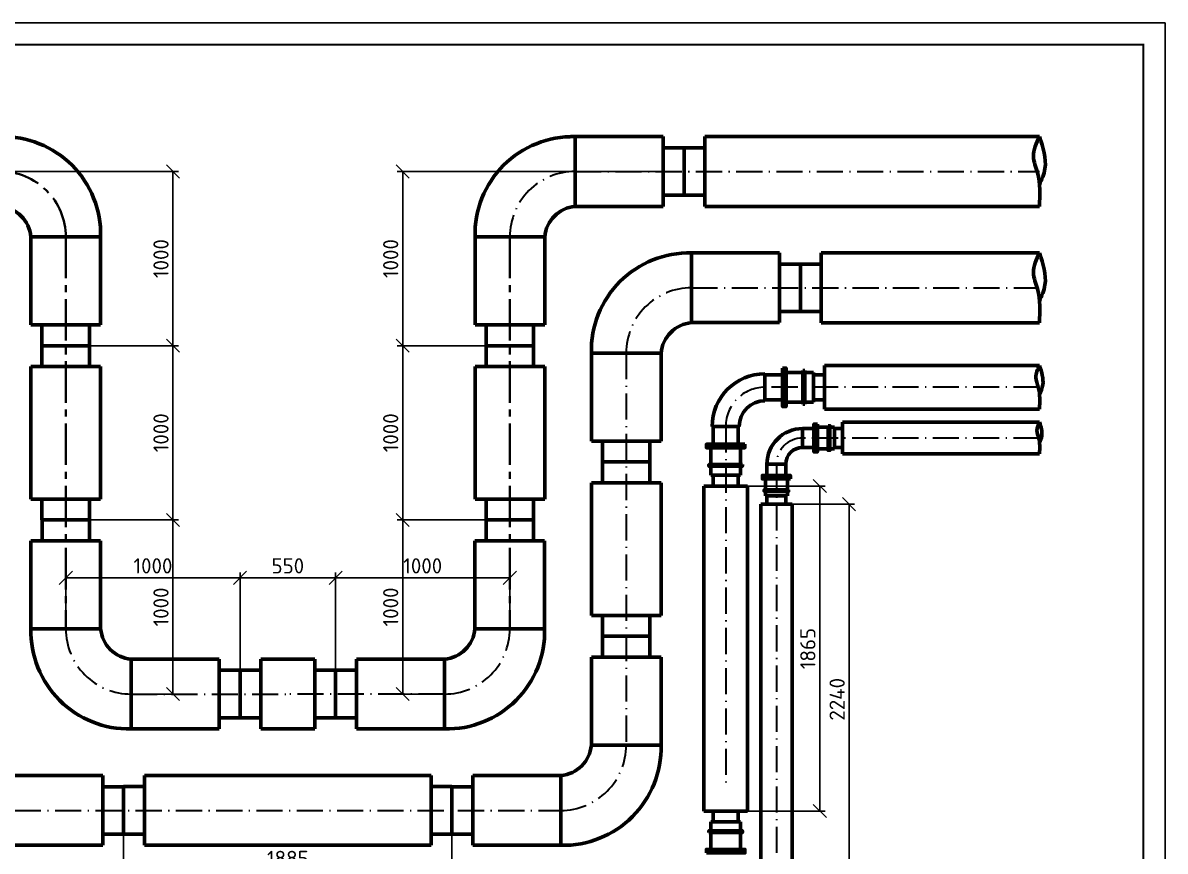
# Model space of a CAD drawing. Header units: millimetres. Extents: x 1990 to 7549, y 397 to 3825.
# Drawn here: x 4929.9 to 5192.2, y 1281.1 to 1471.4 of the extents above; entities that cross this region are included whole.
import ezdxf
from ezdxf.enums import TextEntityAlignment as Align

# ---------------------------------------------------------------- set-up
doc = ezdxf.new("R2010")
doc.units = ezdxf.units.MM
doc.linetypes.add('ACAD_ISO10W100', pattern=[18.5, 12, -3, 0.5, -3])
doc.linetypes.add('осевая2', pattern=[28.575, 19.05, -3.175, 3.175, -3.175])
for name, color, linetype, lineweight in [('2 Рамка обычные', 1, 'Continuous', 60), ('Объекты проект.', 1, 'Continuous', 80), ('Осевая', 2, 'осевая2', 30), ('Размеры на чертеже', 250, 'Continuous', 25)]:
    doc.layers.add(name, color=color, linetype=linetype, lineweight=lineweight)
doc.styles.add('-ISOCPEUR-', font='isocpeur.TTF')
doc.styles.add('GOST', font='gost.shx', dxfattribs={"oblique": 15})
doc.styles.get("Standard").update_dxf_attribs({"font": 'arial.ttf'})
doc.dimstyles.new('Копия М 1 к 25', dxfattribs={"dimtxt": 3.5, "dimasz": 3, "dimexe": 1.25, "dimexo": 0, "dimgap": 1, "dimtad": 1, "dimdec": 0, "dimlfac": 25, "dimzin": 0, "dimdsep": 46, "dimtxsty": 'GOST', "dimblk": 'OBLIQUE', "dimcen": 5, "dimclrd": 256, "dimclre": 256, "dimclrt": 256, "dimazin": 2, "dimtfac": 1, "dimtdec": 0, "dimtmove": 0, "dimatfit": 3, "dimldrblk": 'NONE', "dimfxl": 1.25, "dimtolj": 1, "dimtzin": 0, "dimlwd": -1, "dimlwe": -1, "dimarcsym": 2})

# ---------------------------------------------------------------- blocks, each defined once
blk = doc.blocks.new('*U369')
blk.add_lwpolyline([(0, 0), (420, 0), (420, -297), (0, -297)], close=True)
at = {"const_width": 0.5}
blk.add_lwpolyline([(20, -5), (415, -5), (415, -292), (20, -292)], close=True, dxfattribs=at)
blk.add_attdef('РАЗРАБОТАЛ', text='', height=2.5).set_placement((250.5, -264.22), align=Align.MIDDLE_LEFT)
at = {"flags": 8}
for tag, height, p in [('ДАТА', 2.5, (290.07, -264.4)), ('ЛИСТ', 3, (386.39, -271.92)), ('ЛИСТОВ', 3, (403.89, -271.92))]:
    blk.add_attdef(tag, text='', height=height, dxfattribs=at).set_placement(p, align=Align.MIDDLE_CENTER)
blk.add_attdef('ПРОВЕРИЛ', (250.75, -270.73), '', height=2.5)
for tag, p in [('ТЕПЛОВЫЕ_СЕТИ_001', (315.41, -270.98)), ('ИМЯ_ЧЕРТЕЖА_001', (317.51, -285.58))]:
    blk.add_attdef(tag, p, '', height=3, dxfattribs=at)
at = {"style": '-ISOCPEUR-', "flags": 8}
blk.add_attdef('ФОРМАТ', text='', height=3, dxfattribs=at).set_placement((380.97, -294.75), align=Align.MIDDLE_CENTER)
blk = doc.blocks.new('_Oblique')
at = {"color": 0, "linetype": 'ByBlock', "lineweight": -2}
blk.add_line((-0.5, -0.5), (0.5, 0.5), dxfattribs=at)
blk = doc.blocks.new('*D236')
at = {"transparency": 16777216}
for p, q in [((4904.55, 1437.22), (4965.61, 1437.22)), ((4964.36, 1437.22), (4964.36, 1397.22)), ((4939.75, 1397.22), (4965.61, 1397.22))]:
    blk.add_line(p, q, dxfattribs=at)
at = {"layer": 'Defpoints', "color": 0, "lineweight": 35, "transparency": 16777216}
for p in [(4904.55, 1437.22), (4939.75, 1397.22), (4964.36, 1397.22)]:
    blk.add_point(p, dxfattribs=at)
at = {"transparency": 16777216, "xscale": 3, "yscale": 3, "zscale": 3}
for p, rotation in [((4964.36, 1437.22), 90), ((4964.36, 1397.22), 270)]:
    blk.add_blockref('_Oblique', p, dxfattribs=dict(at, rotation=rotation))
at = {"lineweight": 35, "transparency": 16777216, "insert": (4961.61, 1417.22), "char_height": 3.5, "attachment_point": 5, "rotation": 90, "style": '-ISOCPEUR-'}
blk.add_mtext('\\A1;1000', dxfattribs=at)
blk = doc.blocks.new('_None')
blk = doc.blocks.new('*D237')
at = {"transparency": 16777216}
for p, q in [((4945.21, 1397.22), (4965.61, 1397.22)), ((4964.36, 1397.22), (4964.36, 1357.22)), ((4945.22, 1357.22), (4965.61, 1357.22))]:
    blk.add_line(p, q, dxfattribs=at)
at = {"layer": 'Defpoints', "color": 0, "lineweight": 35, "transparency": 16777216}
for p in [(4945.21, 1397.22), (4945.22, 1357.22), (4964.36, 1357.22)]:
    blk.add_point(p, dxfattribs=at)
at = {"transparency": 16777216, "xscale": 3, "yscale": 3, "zscale": 3}
for p, rotation in [((4964.36, 1397.22), 90), ((4964.36, 1357.22), 270)]:
    blk.add_blockref('_Oblique', p, dxfattribs=dict(at, rotation=rotation))
at = {"lineweight": 35, "transparency": 16777216, "insert": (4961.61, 1377.22), "char_height": 3.5, "attachment_point": 5, "rotation": 90, "style": '-ISOCPEUR-'}
blk.add_mtext('\\A1;1000', dxfattribs=at)
blk = doc.blocks.new('*D238')
at = {"transparency": 16777216}
for p, q in [((4945.93, 1357.22), (4965.61, 1357.22)), ((4964.36, 1357.22), (4964.36, 1317.22)), ((4954.76, 1317.22), (4965.61, 1317.22))]:
    blk.add_line(p, q, dxfattribs=at)
at = {"layer": 'Defpoints', "color": 0, "lineweight": 35, "transparency": 16777216}
for p in [(4945.93, 1357.22), (4954.76, 1317.22), (4964.36, 1317.22)]:
    blk.add_point(p, dxfattribs=at)
at = {"transparency": 16777216, "xscale": 3, "yscale": 3, "zscale": 3}
for p, rotation in [((4964.36, 1357.22), 90), ((4964.36, 1317.22), 270)]:
    blk.add_blockref('_Oblique', p, dxfattribs=dict(at, rotation=rotation))
at = {"lineweight": 35, "transparency": 16777216, "insert": (4961.61, 1337.22), "char_height": 3.5, "attachment_point": 5, "rotation": 90, "style": '-ISOCPEUR-'}
blk.add_mtext('\\A1;1000', dxfattribs=at)
blk = doc.blocks.new('*D239')
at = {"transparency": 16777216}
for p, q in [((4939.76, 1332.21), (4939.76, 1345.16)), ((4939.76, 1343.91), (4979.76, 1343.91)), ((4979.76, 1322.68), (4979.76, 1345.16))]:
    blk.add_line(p, q, dxfattribs=at)
at = {"layer": 'Defpoints', "color": 0, "lineweight": 35, "transparency": 16777216}
for p in [(4979.76, 1343.91), (4939.76, 1332.21), (4979.76, 1322.68)]:
    blk.add_point(p, dxfattribs=at)
at = {"transparency": 16777216, "xscale": 3, "yscale": 3, "zscale": 3, "rotation": 180}
blk.add_blockref('_Oblique', (4939.76, 1343.91), dxfattribs=at)
at = {"transparency": 16777216, "xscale": 3, "yscale": 3, "zscale": 3}
blk.add_blockref('_Oblique', (4979.76, 1343.91), dxfattribs=at)
at = {"lineweight": 35, "transparency": 16777216, "insert": (4959.76, 1346.66), "char_height": 3.5, "attachment_point": 5, "style": '-ISOCPEUR-'}
blk.add_mtext('\\A1;1000', dxfattribs=at)
blk = doc.blocks.new('*D240')
at = {"transparency": 16777216}
for p, q in [((4979.76, 1322.68), (4979.76, 1345.16)), ((4979.76, 1343.91), (5001.7, 1343.91)), ((5001.7, 1322.68), (5001.7, 1345.16))]:
    blk.add_line(p, q, dxfattribs=at)
at = {"layer": 'Defpoints', "color": 0, "lineweight": 35, "transparency": 16777216}
for p in [(5001.7, 1343.91), (4979.76, 1322.68), (5001.7, 1322.68)]:
    blk.add_point(p, dxfattribs=at)
at = {"transparency": 16777216, "xscale": 3, "yscale": 3, "zscale": 3, "rotation": 180}
blk.add_blockref('_Oblique', (4979.76, 1343.91), dxfattribs=at)
at = {"transparency": 16777216, "xscale": 3, "yscale": 3, "zscale": 3}
blk.add_blockref('_Oblique', (5001.7, 1343.91), dxfattribs=at)
at = {"lineweight": 35, "transparency": 16777216, "insert": (4990.73, 1346.66), "char_height": 3.5, "attachment_point": 5, "style": '-ISOCPEUR-'}
blk.add_mtext('\\A1;550', dxfattribs=at)
blk = doc.blocks.new('*D241')
at = {"transparency": 16777216}
for p, q in [((5001.7, 1322.68), (5001.7, 1345.16)), ((5041.7, 1343.91), (5001.7, 1343.91)), ((5041.7, 1332.21), (5041.7, 1345.16))]:
    blk.add_line(p, q, dxfattribs=at)
at = {"layer": 'Defpoints', "color": 0, "lineweight": 35, "transparency": 16777216}
for p in [(5001.7, 1343.91), (5041.7, 1332.21), (5001.7, 1322.68)]:
    blk.add_point(p, dxfattribs=at)
at = {"transparency": 16777216, "xscale": 3, "yscale": 3, "zscale": 3, "rotation": 180}
blk.add_blockref('_Oblique', (5001.7, 1343.91), dxfattribs=at)
at = {"transparency": 16777216, "xscale": 3, "yscale": 3, "zscale": 3}
blk.add_blockref('_Oblique', (5041.7, 1343.91), dxfattribs=at)
at = {"lineweight": 35, "transparency": 16777216, "insert": (5021.7, 1346.66), "char_height": 3.5, "attachment_point": 5, "style": '-ISOCPEUR-'}
blk.add_mtext('\\A1;1000', dxfattribs=at)
blk = doc.blocks.new('*D242')
at = {"transparency": 16777216}
for p, q in [((5076.9, 1437.22), (5015.85, 1437.22)), ((5017.1, 1437.22), (5017.1, 1397.22)), ((5041.7, 1397.22), (5015.85, 1397.22))]:
    blk.add_line(p, q, dxfattribs=at)
at = {"layer": 'Defpoints', "color": 0, "lineweight": 35, "transparency": 16777216}
for p in [(5076.9, 1437.22), (5017.1, 1397.22), (5041.7, 1397.22)]:
    blk.add_point(p, dxfattribs=at)
at = {"transparency": 16777216, "xscale": 3, "yscale": 3, "zscale": 3}
for p, rotation in [((5017.1, 1437.22), 90), ((5017.1, 1397.22), 270)]:
    blk.add_blockref('_Oblique', p, dxfattribs=dict(at, rotation=rotation))
at = {"lineweight": 35, "transparency": 16777216, "insert": (5014.35, 1417.22), "char_height": 3.5, "attachment_point": 5, "rotation": 90, "style": '-ISOCPEUR-'}
blk.add_mtext('\\A1;1000', dxfattribs=at)
blk = doc.blocks.new('*D243')
at = {"transparency": 16777216}
for p, q in [((5036.24, 1397.22), (5015.85, 1397.22)), ((5017.1, 1397.22), (5017.1, 1357.22)), ((5036.24, 1357.22), (5015.85, 1357.22))]:
    blk.add_line(p, q, dxfattribs=at)
at = {"layer": 'Defpoints', "color": 0, "lineweight": 35, "transparency": 16777216}
for p in [(5036.24, 1397.22), (5017.1, 1357.22), (5036.24, 1357.22)]:
    blk.add_point(p, dxfattribs=at)
at = {"transparency": 16777216, "xscale": 3, "yscale": 3, "zscale": 3}
for p, rotation in [((5017.1, 1397.22), 90), ((5017.1, 1357.22), 270)]:
    blk.add_blockref('_Oblique', p, dxfattribs=dict(at, rotation=rotation))
at = {"lineweight": 35, "transparency": 16777216, "insert": (5014.35, 1377.22), "char_height": 3.5, "attachment_point": 5, "rotation": 90, "style": '-ISOCPEUR-'}
blk.add_mtext('\\A1;1000', dxfattribs=at)
blk = doc.blocks.new('*D244')
at = {"transparency": 16777216}
for p, q in [((5035.53, 1357.22), (5015.85, 1357.22)), ((5017.1, 1357.22), (5017.1, 1317.22)), ((5026.7, 1317.22), (5015.85, 1317.22))]:
    blk.add_line(p, q, dxfattribs=at)
at = {"layer": 'Defpoints', "color": 0, "lineweight": 35, "transparency": 16777216}
for p in [(5035.53, 1357.22), (5017.1, 1317.22), (5026.7, 1317.22)]:
    blk.add_point(p, dxfattribs=at)
at = {"transparency": 16777216, "xscale": 3, "yscale": 3, "zscale": 3}
for p, rotation in [((5017.1, 1357.22), 90), ((5017.1, 1317.22), 270)]:
    blk.add_blockref('_Oblique', p, dxfattribs=dict(at, rotation=rotation))
at = {"lineweight": 35, "transparency": 16777216, "insert": (5014.35, 1337.22), "char_height": 3.5, "attachment_point": 5, "rotation": 90, "style": '-ISOCPEUR-'}
blk.add_mtext('\\A1;1000', dxfattribs=at)
blk = doc.blocks.new('*D245')
at = {"transparency": 16777216}
for p, q in [((4953.04, 1285.04), (4953.04, 1275.48)), ((5028.42, 1285.04), (5028.42, 1275.48)), ((4953.04, 1276.73), (5028.42, 1276.73))]:
    blk.add_line(p, q, dxfattribs=at)
at = {"layer": 'Defpoints', "color": 0, "lineweight": 35, "transparency": 16777216}
for p in [(4953.04, 1285.04), (5028.42, 1285.04), (5028.42, 1276.73)]:
    blk.add_point(p, dxfattribs=at)
at = {"transparency": 16777216, "xscale": 3, "yscale": 3, "zscale": 3, "rotation": 180}
blk.add_blockref('_Oblique', (4953.04, 1276.73), dxfattribs=at)
at = {"transparency": 16777216, "xscale": 3, "yscale": 3, "zscale": 3}
blk.add_blockref('_Oblique', (5028.42, 1276.73), dxfattribs=at)
at = {"lineweight": 35, "transparency": 16777216, "insert": (4990.73, 1279.48), "char_height": 3.5, "attachment_point": 5, "style": '-ISOCPEUR-'}
blk.add_mtext('\\A1;1885', dxfattribs=at)
blk = doc.blocks.new('*D250')
at = {"transparency": 16777216}
for p, q in [((5096.25, 1364.99), (5114.12, 1364.99)), ((5112.87, 1364.99), (5112.87, 1290.35)), ((5096.25, 1290.35), (5114.12, 1290.35))]:
    blk.add_line(p, q, dxfattribs=at)
at = {"layer": 'Defpoints', "color": 0, "lineweight": 35, "transparency": 16777216}
for p in [(5096.25, 1364.99), (5096.25, 1290.35), (5112.87, 1290.35)]:
    blk.add_point(p, dxfattribs=at)
at = {"transparency": 16777216, "xscale": 3, "yscale": 3, "zscale": 3}
for p, rotation in [((5112.87, 1364.99), 90), ((5112.87, 1290.35), 270)]:
    blk.add_blockref('_Oblique', p, dxfattribs=dict(at, rotation=rotation))
at = {"lineweight": 35, "transparency": 16777216, "insert": (5110.12, 1327.67), "char_height": 3.5, "attachment_point": 5, "rotation": 90, "style": '-ISOCPEUR-'}
blk.add_mtext('\\A1;1865', dxfattribs=at)
blk = doc.blocks.new('*D251')
at = {"transparency": 16777216}
for p, q in [((5106.5, 1360.82), (5120.85, 1360.82)), ((5119.6, 1360.82), (5119.6, 1271.22)), ((5106.5, 1271.22), (5120.85, 1271.22))]:
    blk.add_line(p, q, dxfattribs=at)
at = {"layer": 'Defpoints', "color": 0, "lineweight": 35, "transparency": 16777216}
for p in [(5106.5, 1360.82), (5106.5, 1271.22), (5119.6, 1271.22)]:
    blk.add_point(p, dxfattribs=at)
at = {"transparency": 16777216, "xscale": 3, "yscale": 3, "zscale": 3}
for p, rotation in [((5119.6, 1360.82), 90), ((5119.6, 1271.22), 270)]:
    blk.add_blockref('_Oblique', p, dxfattribs=dict(at, rotation=rotation))
at = {"lineweight": 35, "transparency": 16777216, "insert": (5116.85, 1316.02), "char_height": 3.5, "attachment_point": 5, "rotation": 90, "style": '-ISOCPEUR-'}
blk.add_mtext('\\A1;2240', dxfattribs=at)

msp = doc.modelspace()

# ---------------------------------------------------------------- linework, layer by layer
at = {"color": 3, "linetype": 'ACAD_ISO10W100', "lineweight": 35, "ltscale": 0.5}
for p, q in [((5056.681, 1437.211), (5163.302, 1437.211)), ((5083.393, 1410.507), (5162.281, 1410.507)), ((5068.417, 1395.514), (5068.417, 1305.489)), ((5163.302, 1387.668), (5100.254, 1387.668)), ((5091.254, 1378.668), (5091.254, 1296.668)), ((5163.302, 1376.02), (5108.901, 1376.02)), ((5102.901, 1370.02), (5102.901, 1262.02)), ((4954.757, 1317.221), (4990.727, 1317.221)), ((5026.697, 1317.221), (4990.727, 1317.221)), ((4928.037, 1290.501), (5053.442, 1290.496))]:
    msp.add_line(p, q, dxfattribs=at)
at = {"color": 18, "lineweight": 35, "true_color": 0x000000}
for p, q in [((4953.037, 1290.504), (4953.037, 1288.224)), ((4953.037, 1290.5), (4953.037, 1288.22)), ((5028.417, 1290.504), (5028.417, 1288.224)), ((5028.417, 1290.5), (5028.417, 1288.22))]:
    msp.add_line(p, q, dxfattribs=at)
at = {"color": 3, "linetype": 'ACAD_ISO10W100', "lineweight": 35, "ltscale": 0.5}
for centre, radius, start, end in [((5056.693, 1422.224), 14.988, 89.9536, 180.0188), ((5083.405, 1395.519), 14.988, 89.9536, 180.0188), ((5100.254, 1378.668), 9, 90, 180), ((5108.901, 1370.02), 6, 90, 180), ((4954.745, 1332.209), 14.988, 179.9812, 270.0464), ((5026.709, 1332.209), 14.988, 269.9536, 0.0188), ((5053.429, 1305.489), 14.988, 269.9536, 0.0188)]:
    msp.add_arc(centre, radius, start, end, dxfattribs=at)
at = {"layer": '2 Рамка обычные'}
for p, q in [((5076.905, 1445.216), (5055.649, 1445.216)), ((5056.681, 1445.216), (5056.681, 1429.216)), ((5076.905, 1429.216), (5076.905, 1445.216)), ((5086.505, 1429.216), (5086.505, 1445.216)), ((5086.505, 1445.216), (5163.302, 1445.216)), ((5076.905, 1442.676), (5081.705, 1442.676)), ((5086.505, 1442.676), (5081.705, 1442.676)), ((5081.705, 1431.749), (5081.705, 1442.669)), ((5076.905, 1431.756), (5081.705, 1431.756)), ((5086.505, 1431.756), (5081.705, 1431.756)), ((5076.905, 1429.216), (5056.681, 1429.216)), ((5086.505, 1429.216), (5163.302, 1429.216)), ((4931.749, 1422.219), (4947.749, 1422.219)), ((4931.749, 1402.016), (4931.749, 1422.219)), ((4947.749, 1402.016), (4947.749, 1423.293)), ((5033.705, 1402.016), (5033.705, 1423.293)), ((5049.705, 1422.219), (5033.705, 1422.219)), ((5049.705, 1402.016), (5049.705, 1422.219)), ((4947.749, 1402.016), (4931.749, 1402.016)), ((4934.289, 1402.016), (4934.289, 1397.216)), ((4945.209, 1402.016), (4945.209, 1397.216)), ((5033.705, 1402.016), (5049.705, 1402.016)), ((5036.245, 1402.016), (5036.245, 1397.216)), ((5047.165, 1402.016), (5047.165, 1397.216)), ((4934.289, 1397.216), (4945.209, 1397.216)), ((4934.289, 1397.216), (4945.209, 1397.216)), ((4945.209, 1397.216), (4934.289, 1397.216)), ((4945.209, 1397.216), (4934.289, 1397.216)), ((4945.209, 1397.216), (4934.289, 1397.216)), ((4945.209, 1397.216), (4934.289, 1397.216)), ((4934.289, 1397.216), (4945.209, 1397.216)), ((4934.289, 1397.216), (4945.209, 1397.216)), ((4945.209, 1397.216), (4934.289, 1397.216)), ((4945.209, 1397.216), (4934.289, 1397.216)), ((4945.209, 1397.216), (4934.289, 1397.216)), ((4945.209, 1397.216), (4934.289, 1397.216)), ((4934.289, 1397.216), (4945.209, 1397.216)), ((4934.289, 1397.216), (4945.209, 1397.216)), ((4945.209, 1397.216), (4934.289, 1397.216)), ((4945.209, 1397.216), (4934.289, 1397.216)), ((4945.209, 1397.216), (4934.289, 1397.216)), ((4945.209, 1397.216), (4934.289, 1397.216)), ((4934.289, 1397.216), (4945.209, 1397.216)), ((4934.289, 1397.216), (4945.209, 1397.216)), ((4945.209, 1397.216), (4934.289, 1397.216)), ((4945.209, 1397.216), (4934.289, 1397.216)), ((4934.289, 1392.416), (4934.289, 1397.216)), ((4945.209, 1397.216), (4934.289, 1397.216)), ((4945.209, 1397.216), (4934.289, 1397.216)), ((4945.209, 1392.416), (4945.209, 1397.216)), ((5047.165, 1397.216), (5036.245, 1397.216)), ((5047.165, 1397.216), (5036.245, 1397.216)), ((5036.245, 1397.216), (5047.165, 1397.216)), ((5036.245, 1397.216), (5047.165, 1397.216)), ((5036.245, 1397.216), (5047.165, 1397.216)), ((5036.245, 1397.216), (5047.165, 1397.216)), ((5047.165, 1397.216), (5036.245, 1397.216)), ((5047.165, 1397.216), (5036.245, 1397.216)), ((5036.245, 1397.216), (5047.165, 1397.216)), ((5036.245, 1397.216), (5047.165, 1397.216)), ((5036.245, 1397.216), (5047.165, 1397.216)), ((5036.245, 1397.216), (5047.165, 1397.216)), ((5047.165, 1397.216), (5036.245, 1397.216)), ((5047.165, 1397.216), (5036.245, 1397.216)), ((5036.245, 1397.216), (5047.165, 1397.216)), ((5036.245, 1397.216), (5047.165, 1397.216)), ((5036.245, 1397.216), (5047.165, 1397.216)), ((5036.245, 1397.216), (5047.165, 1397.216)), ((5047.165, 1397.216), (5036.245, 1397.216)), ((5047.165, 1397.216), (5036.245, 1397.216)), ((5036.245, 1397.216), (5047.165, 1397.216)), ((5036.245, 1397.216), (5047.165, 1397.216)), ((5036.245, 1392.416), (5036.245, 1397.216)), ((5036.245, 1397.216), (5047.165, 1397.216)), ((5036.245, 1397.216), (5047.165, 1397.216)), ((5047.165, 1392.416), (5047.165, 1397.216)), ((4947.749, 1392.416), (4931.749, 1392.416)), ((4931.749, 1392.416), (4931.749, 1362.001)), ((4947.749, 1362.001), (4947.749, 1392.416)), ((5033.705, 1392.416), (5049.705, 1392.416)), ((5033.705, 1362.001), (5033.705, 1392.416)), ((5049.705, 1392.416), (5049.705, 1362.001)), ((4931.749, 1362.001), (4947.749, 1362.001)), ((4934.289, 1362.001), (4934.289, 1357.201)), ((4945.209, 1362.001), (4945.209, 1357.201)), ((5049.705, 1362.001), (5033.705, 1362.001)), ((5036.245, 1362.001), (5036.245, 1357.201)), ((5047.165, 1362.001), (5047.165, 1357.201)), ((4945.209, 1357.201), (4934.289, 1357.201)), ((4945.209, 1357.201), (4934.289, 1357.201)), ((4934.289, 1357.201), (4945.209, 1357.201)), ((4934.289, 1357.201), (4945.209, 1357.201)), ((4934.289, 1357.201), (4945.209, 1357.201)), ((4934.289, 1357.201), (4945.209, 1357.201)), ((4945.209, 1357.201), (4934.289, 1357.201)), ((4945.209, 1357.201), (4934.289, 1357.201)), ((4934.289, 1357.201), (4945.209, 1357.201)), ((4934.289, 1357.201), (4945.209, 1357.201)), ((4934.289, 1357.201), (4945.209, 1357.201)), ((4934.289, 1357.201), (4945.209, 1357.201)), ((4945.217, 1357.216), (4934.297, 1357.216)), ((4945.217, 1357.216), (4934.297, 1357.216)), ((4934.297, 1357.216), (4945.217, 1357.216)), ((4934.297, 1357.216), (4945.217, 1357.216)), ((4934.297, 1352.416), (4934.297, 1357.216)), ((4934.297, 1357.216), (4945.217, 1357.216)), ((4934.297, 1357.216), (4945.217, 1357.216)), ((4945.217, 1357.216), (4934.297, 1357.216)), ((4945.217, 1357.216), (4934.297, 1357.216)), ((4934.297, 1357.216), (4945.217, 1357.216)), ((4934.297, 1357.216), (4945.217, 1357.216)), ((4934.297, 1357.216), (4945.217, 1357.216)), ((4934.297, 1357.216), (4945.217, 1357.216)), ((4945.217, 1352.416), (4945.217, 1357.216)), ((5036.237, 1357.216), (5047.157, 1357.216)), ((5036.237, 1357.216), (5047.157, 1357.216)), ((5047.157, 1357.216), (5036.237, 1357.216)), ((5047.157, 1357.216), (5036.237, 1357.216)), ((5036.237, 1352.416), (5036.237, 1357.216)), ((5047.157, 1357.216), (5036.237, 1357.216)), ((5047.157, 1357.216), (5036.237, 1357.216)), ((5036.237, 1357.216), (5047.157, 1357.216)), ((5036.237, 1357.216), (5047.157, 1357.216)), ((5047.157, 1357.216), (5036.237, 1357.216)), ((5047.157, 1357.216), (5036.237, 1357.216)), ((5047.157, 1357.216), (5036.237, 1357.216)), ((5047.157, 1357.216), (5036.237, 1357.216)), ((5036.245, 1357.201), (5047.165, 1357.201)), ((5036.245, 1357.201), (5047.165, 1357.201)), ((5047.165, 1357.201), (5036.245, 1357.201)), ((5047.165, 1357.201), (5036.245, 1357.201)), ((5047.165, 1357.201), (5036.245, 1357.201)), ((5047.165, 1357.201), (5036.245, 1357.201)), ((5036.245, 1357.201), (5047.165, 1357.201)), ((5036.245, 1357.201), (5047.165, 1357.201)), ((5047.165, 1357.201), (5036.245, 1357.201)), ((5047.165, 1357.201), (5036.245, 1357.201)), ((5047.165, 1357.201), (5036.245, 1357.201)), ((5047.165, 1357.201), (5036.245, 1357.201)), ((5047.157, 1352.416), (5047.157, 1357.216)), ((4931.757, 1352.416), (4947.757, 1352.416)), ((4931.757, 1352.416), (4931.757, 1331.14)), ((4947.757, 1352.416), (4947.757, 1332.214)), ((5049.697, 1352.416), (5033.697, 1352.416)), ((5033.697, 1352.416), (5033.697, 1332.214)), ((5049.697, 1352.416), (5049.697, 1331.14)), ((4947.757, 1332.214), (4931.757, 1332.214)), ((5033.697, 1332.214), (5049.697, 1332.214)), ((4954.733, 1309.216), (4954.733, 1325.216)), ((4974.957, 1325.216), (4954.733, 1325.216)), ((4974.957, 1325.216), (4974.957, 1309.216)), ((4990.727, 1325.216), (4984.557, 1325.216)), ((4984.557, 1325.216), (4984.557, 1309.216)), ((4990.727, 1325.216), (4996.897, 1325.216)), ((4996.897, 1325.216), (4996.897, 1309.216)), ((5006.497, 1325.216), (5006.497, 1309.216)), ((5006.497, 1325.216), (5026.722, 1325.216)), ((5026.722, 1309.216), (5026.722, 1325.216)), ((4974.957, 1322.676), (4979.757, 1322.676)), ((4979.757, 1322.684), (4979.757, 1311.764)), ((4979.757, 1311.76), (4979.757, 1322.68)), ((4984.557, 1322.676), (4979.757, 1322.676)), ((4979.757, 1322.676), (4979.757, 1311.756)), ((4979.757, 1322.676), (4979.757, 1311.756)), ((4979.757, 1322.676), (4979.757, 1311.756)), ((4979.757, 1322.676), (4979.757, 1311.756)), ((4996.897, 1322.676), (5001.697, 1322.676)), ((5001.697, 1322.684), (5001.697, 1311.764)), ((5001.697, 1311.76), (5001.697, 1322.68)), ((5001.697, 1322.676), (5001.697, 1311.756)), ((5001.697, 1322.676), (5001.697, 1311.756)), ((5001.697, 1322.676), (5001.697, 1311.756)), ((5001.697, 1322.676), (5001.697, 1311.756)), ((5006.497, 1322.676), (5001.697, 1322.676)), ((4974.957, 1311.756), (4979.757, 1311.756)), ((4984.557, 1311.756), (4979.757, 1311.756)), ((4996.897, 1311.756), (5001.697, 1311.756)), ((5006.497, 1311.756), (5001.697, 1311.756)), ((4974.957, 1309.216), (4953.701, 1309.216)), ((4990.727, 1309.216), (4984.557, 1309.216)), ((4990.727, 1309.216), (4996.897, 1309.216)), ((5006.497, 1309.216), (5027.753, 1309.216))]:
    msp.add_line(p, q, dxfattribs=at)
at = {"layer": '2 Рамка обычные', "color": 5}
for p, q in [((5103.617, 1418.511), (5082.362, 1418.511)), ((5083.393, 1418.511), (5083.393, 1402.511)), ((5103.617, 1402.511), (5103.617, 1418.511)), ((5113.217, 1402.504), (5113.217, 1418.504)), ((5113.217, 1418.504), (5163.302, 1418.504)), ((5103.617, 1415.971), (5108.417, 1415.971)), ((5108.417, 1405.044), (5108.417, 1415.964)), ((5113.217, 1415.964), (5108.417, 1415.964)), ((5103.617, 1405.051), (5108.417, 1405.051)), ((5113.217, 1405.044), (5108.417, 1405.044)), ((5103.617, 1402.511), (5083.393, 1402.511)), ((5113.217, 1402.504), (5163.302, 1402.504)), ((5060.417, 1375.311), (5060.417, 1396.588)), ((5076.417, 1395.514), (5060.417, 1395.514)), ((5076.417, 1375.311), (5076.417, 1395.514)), ((5060.417, 1375.311), (5076.417, 1375.311)), ((5062.957, 1375.311), (5062.957, 1370.511)), ((5073.877, 1375.311), (5073.877, 1370.511)), ((5073.877, 1370.511), (5062.957, 1370.511)), ((5073.877, 1370.511), (5062.957, 1370.511)), ((5062.957, 1370.511), (5073.877, 1370.511)), ((5062.957, 1370.511), (5073.877, 1370.511)), ((5062.957, 1370.511), (5073.877, 1370.511)), ((5062.957, 1370.511), (5073.877, 1370.511)), ((5073.877, 1370.511), (5062.957, 1370.511)), ((5073.877, 1370.511), (5062.957, 1370.511)), ((5062.957, 1370.511), (5073.877, 1370.511)), ((5062.957, 1370.511), (5073.877, 1370.511)), ((5062.957, 1365.711), (5062.957, 1370.511)), ((5062.957, 1370.511), (5073.877, 1370.511)), ((5062.957, 1370.511), (5073.877, 1370.511)), ((5073.877, 1365.711), (5073.877, 1370.511)), ((5060.417, 1365.711), (5076.417, 1365.711)), ((5060.417, 1335.296), (5060.417, 1365.711)), ((5076.417, 1365.711), (5076.417, 1335.296)), ((5076.417, 1335.296), (5060.417, 1335.296)), ((5062.957, 1335.296), (5062.957, 1330.496)), ((5073.877, 1335.296), (5073.877, 1330.496)), ((5062.957, 1330.496), (5073.877, 1330.496)), ((5062.957, 1330.496), (5073.877, 1330.496)), ((5073.877, 1330.496), (5062.957, 1330.496)), ((5073.877, 1330.496), (5062.957, 1330.496)), ((5062.957, 1325.696), (5062.957, 1330.496)), ((5073.877, 1330.496), (5062.957, 1330.496)), ((5073.877, 1330.496), (5062.957, 1330.496)), ((5062.957, 1330.496), (5073.877, 1330.496)), ((5062.957, 1330.496), (5073.877, 1330.496)), ((5073.877, 1330.496), (5062.957, 1330.496)), ((5073.877, 1330.496), (5062.957, 1330.496)), ((5073.877, 1330.496), (5062.957, 1330.496)), ((5073.877, 1330.496), (5062.957, 1330.496)), ((5073.877, 1325.696), (5073.877, 1330.496)), ((5076.417, 1325.696), (5060.417, 1325.696)), ((5060.417, 1325.696), (5060.417, 1305.494)), ((5076.417, 1325.696), (5076.417, 1304.42)), ((5060.417, 1305.494), (5076.417, 1305.494)), ((4948.237, 1298.496), (4928.013, 1298.496)), ((4948.237, 1298.496), (4948.237, 1282.496)), ((4990.727, 1298.504), (4957.837, 1298.504)), ((4957.837, 1298.504), (4957.837, 1282.504)), ((4990.727, 1298.504), (5023.617, 1298.504)), ((5023.617, 1298.504), (5023.617, 1282.504)), ((5033.217, 1298.496), (5033.217, 1282.496)), ((5033.217, 1298.496), (5053.442, 1298.496)), ((5053.442, 1282.496), (5053.442, 1298.496)), ((4948.237, 1295.956), (4953.037, 1295.956)), ((4957.837, 1295.964), (4953.037, 1295.964)), ((4953.037, 1295.964), (4953.037, 1285.044)), ((4953.037, 1295.964), (4953.037, 1285.044)), ((4953.037, 1295.964), (4953.037, 1285.044)), ((4953.037, 1285.044), (4953.037, 1295.964)), ((4953.037, 1295.96), (4953.037, 1285.04)), ((4953.037, 1295.96), (4953.037, 1285.04)), ((4953.037, 1295.96), (4953.037, 1285.04)), ((4953.037, 1295.96), (4953.037, 1285.04)), ((4953.037, 1295.96), (4953.037, 1285.04)), ((4953.037, 1295.96), (4953.037, 1285.04)), ((4953.037, 1295.96), (4953.037, 1285.04)), ((4953.037, 1295.956), (4953.037, 1285.036)), ((4953.037, 1295.956), (4953.037, 1285.036)), ((4953.037, 1295.956), (4953.037, 1285.036)), ((5023.617, 1295.964), (5028.417, 1295.964)), ((5028.417, 1295.964), (5028.417, 1285.044)), ((5028.417, 1295.964), (5028.417, 1285.044)), ((5028.417, 1295.964), (5028.417, 1285.044)), ((5028.417, 1285.044), (5028.417, 1295.964)), ((5028.417, 1295.96), (5028.417, 1285.04)), ((5028.417, 1295.96), (5028.417, 1285.04)), ((5028.417, 1295.96), (5028.417, 1285.04)), ((5028.417, 1295.96), (5028.417, 1285.04)), ((5028.417, 1295.96), (5028.417, 1285.04)), ((5028.417, 1295.96), (5028.417, 1285.04)), ((5028.417, 1295.96), (5028.417, 1285.04)), ((5028.417, 1295.956), (5028.417, 1285.036)), ((5028.417, 1295.956), (5028.417, 1285.036)), ((5033.217, 1295.956), (5028.417, 1295.956)), ((5028.417, 1295.956), (5028.417, 1285.036)), ((4948.237, 1282.496), (4926.981, 1282.496)), ((4948.237, 1285.036), (4953.037, 1285.036)), ((4957.837, 1285.044), (4953.037, 1285.044)), ((4990.727, 1282.504), (4957.837, 1282.504)), ((4990.727, 1282.504), (5023.617, 1282.504)), ((5023.617, 1285.044), (5028.417, 1285.044)), ((5033.217, 1285.036), (5028.417, 1285.036)), ((5033.217, 1282.496), (5054.473, 1282.496))]:
    msp.add_line(p, q, dxfattribs=at)
at = {"layer": '2 Рамка обычные'}
for centre, radius, start, end in [((4925.289, 1422.756), 22.466, 358.62986, 91.31538), ((5056.165, 1422.756), 22.466, 88.68462, 181.37014), ((4924.073, 1421.542), 7.706, 5.03734, 84.78251), ((5057.381, 1421.542), 7.706, 95.21749, 174.96266), ((4954.217, 1331.677), 22.466, 178.62986, 271.31538), ((4955.433, 1332.891), 7.706, 185.03734, 264.78251), ((5026.021, 1332.891), 7.706, 275.21749, 354.96266), ((5027.237, 1331.677), 22.466, 268.68462, 1.37014)]:
    msp.add_arc(centre, radius, start, end, dxfattribs=at)
at = {"layer": '2 Рамка обычные', "color": 5}
for centre, radius, start, end in [((5082.877, 1396.051), 22.466, 88.68462, 181.37014), ((5084.094, 1394.837), 7.706, 95.21749, 174.96266), ((5052.741, 1306.171), 7.706, 275.21749, 354.96266), ((5053.957, 1304.957), 22.466, 268.68462, 1.37014)]:
    msp.add_arc(centre, radius, start, end, dxfattribs=at)
for points in [[(5163.302, 1402.504), (5162.839, 1410.242), (5161.914, 1413.999), (5163.302, 1418.504)], [(5163.302, 1418.504), (5164.558, 1411.163), (5163.298, 1407.459)]]:
    msp.add_spline(points, degree=3, dxfattribs=at)
at = {"layer": 'Объекты проект.', "color": 4, "lineweight": 60}
for p, q in [((5113.934, 1382.668), (5113.934, 1392.668)), ((5113.934, 1382.668), (5113.934, 1392.668)), ((5163.302, 1392.668), (5113.934, 1392.668)), ((5100.254, 1390.768), (5100.254, 1384.568)), ((5100.254, 1384.568), (5100.254, 1390.768)), ((5104.334, 1390.548), (5100.254, 1390.548)), ((5105.134, 1391.056), (5109.002, 1391.056)), ((5109.002, 1391.056), (5109.002, 1391.513)), ((5109.002, 1391.513), (5109.402, 1391.513)), ((5109.002, 1391.056), (5109.002, 1384.28)), ((5109.402, 1391.056), (5109.402, 1391.513)), ((5109.402, 1391.056), (5111.43, 1391.056)), ((5109.402, 1384.28), (5109.402, 1391.056)), ((5111.43, 1391.056), (5111.43, 1390.548)), ((5113.934, 1390.548), (5111.43, 1390.548)), ((5111.43, 1390.548), (5111.43, 1384.789)), ((5104.334, 1384.789), (5100.254, 1384.789)), ((5113.934, 1384.789), (5111.43, 1384.789)), ((5111.43, 1384.28), (5111.43, 1384.789)), ((5105.134, 1384.28), (5109.002, 1384.28)), ((5109.002, 1384.28), (5109.002, 1383.823)), ((5109.002, 1383.823), (5109.402, 1383.823)), ((5109.402, 1384.28), (5109.402, 1383.823)), ((5109.402, 1384.28), (5111.43, 1384.28)), ((5163.302, 1382.668), (5113.934, 1382.668)), ((5088.154, 1378.668), (5094.354, 1378.668)), ((5088.374, 1374.588), (5088.374, 1378.668)), ((5094.133, 1374.588), (5094.133, 1378.668)), ((5087.866, 1373.788), (5087.866, 1369.92)), ((5094.642, 1373.788), (5094.642, 1369.92)), ((5087.866, 1369.92), (5087.409, 1369.92)), ((5087.409, 1369.92), (5087.409, 1369.52)), ((5087.866, 1369.52), (5087.409, 1369.52)), ((5087.866, 1369.52), (5087.866, 1367.492)), ((5094.642, 1369.92), (5095.099, 1369.92)), ((5094.642, 1369.52), (5095.099, 1369.52)), ((5094.642, 1369.52), (5094.642, 1367.492)), ((5095.099, 1369.92), (5095.099, 1369.52)), ((5087.866, 1367.492), (5088.374, 1367.492)), ((5088.374, 1364.988), (5088.374, 1367.492)), ((5094.133, 1367.492), (5088.374, 1367.492)), ((5094.133, 1364.988), (5094.133, 1367.492)), ((5094.642, 1367.492), (5094.133, 1367.492)), ((5086.253, 1290.348), (5086.253, 1364.988)), ((5086.253, 1364.988), (5096.253, 1364.988)), ((5096.253, 1290.348), (5096.253, 1364.988)), ((5096.253, 1290.348), (5086.253, 1290.348)), ((5088.373, 1290.348), (5088.373, 1287.844)), ((5094.132, 1290.348), (5094.132, 1287.844)), ((5087.865, 1285.816), (5087.865, 1287.844)), ((5087.865, 1287.844), (5088.373, 1287.844)), ((5088.373, 1287.844), (5094.132, 1287.844)), ((5094.641, 1287.844), (5094.132, 1287.844)), ((5094.641, 1285.816), (5094.641, 1287.844)), ((5087.408, 1285.416), (5087.408, 1285.816)), ((5087.865, 1285.816), (5087.408, 1285.816)), ((5087.865, 1285.416), (5087.408, 1285.416)), ((5087.865, 1281.548), (5087.865, 1285.416)), ((5094.641, 1285.816), (5095.098, 1285.816)), ((5094.641, 1281.548), (5094.641, 1285.416)), ((5094.641, 1285.416), (5095.098, 1285.416)), ((5095.098, 1285.416), (5095.098, 1285.816))]:
    msp.add_line(p, q, dxfattribs=at)
at = {"layer": 'Объекты проект.', "color": 6, "lineweight": 60, "true_color": 0xff00ff}
for p, q in [((5118.101, 1372.42), (5118.101, 1379.62)), ((5118.101, 1372.42), (5118.101, 1379.62)), ((5163.302, 1379.62), (5118.101, 1379.62)), ((5111.508, 1378.22), (5108.901, 1378.22)), ((5108.901, 1378.18), (5108.901, 1373.86)), ((5112.308, 1378.533), (5114.775, 1378.533)), ((5114.775, 1378.533), (5114.775, 1378.827)), ((5114.775, 1378.827), (5115.175, 1378.827)), ((5115.175, 1378.533), (5115.175, 1378.827)), ((5115.175, 1378.533), (5116.207, 1378.533)), ((5116.207, 1378.533), (5116.207, 1378.22)), ((5118.101, 1378.22), (5116.207, 1378.22)), ((5116.207, 1378.22), (5116.207, 1373.82)), ((5111.508, 1373.82), (5108.901, 1373.82)), ((5112.308, 1373.507), (5114.775, 1373.507)), ((5114.775, 1373.507), (5114.775, 1373.213)), ((5114.775, 1373.213), (5115.175, 1373.213)), ((5115.175, 1373.507), (5115.175, 1373.213)), ((5115.175, 1373.507), (5116.207, 1373.507)), ((5118.101, 1373.82), (5116.207, 1373.82)), ((5116.207, 1373.507), (5116.207, 1373.82)), ((5163.302, 1372.42), (5118.101, 1372.42)), ((5100.701, 1367.414), (5100.701, 1370.02)), ((5100.741, 1370.02), (5105.061, 1370.02)), ((5105.101, 1367.414), (5105.101, 1370.02)), ((5100.388, 1366.614), (5100.388, 1364.147)), ((5105.414, 1366.614), (5105.414, 1364.147)), ((5100.388, 1364.147), (5100.094, 1364.147)), ((5100.094, 1364.147), (5100.094, 1363.747)), ((5105.414, 1364.147), (5105.708, 1364.147)), ((5105.708, 1364.147), (5105.708, 1363.747)), ((5100.388, 1363.747), (5100.094, 1363.747)), ((5100.388, 1363.747), (5100.388, 1362.715)), ((5100.388, 1362.715), (5100.701, 1362.715)), ((5100.701, 1360.82), (5100.701, 1362.715)), ((5105.101, 1362.715), (5100.701, 1362.715)), ((5105.101, 1360.82), (5105.101, 1362.715)), ((5105.414, 1362.715), (5105.101, 1362.715)), ((5105.414, 1363.747), (5105.708, 1363.747)), ((5105.414, 1363.747), (5105.414, 1362.715)), ((5099.301, 1271.22), (5099.301, 1360.82)), ((5099.301, 1360.82), (5106.501, 1360.82)), ((5106.501, 1271.22), (5106.501, 1360.82))]:
    msp.add_line(p, q, dxfattribs=at)
at = {"layer": 'Объекты проект.', "color": 4, "lineweight": 60}
for points in [[(5104.334, 1392.088), (5104.334, 1383.249), (5105.134, 1383.249), (5105.134, 1392.088)], [(5095.673, 1374.588), (5086.834, 1374.588), (5086.834, 1373.788), (5095.673, 1373.788)], [(5095.099, 1369.92), (5087.409, 1369.92), (5087.409, 1369.52), (5095.099, 1369.52)], [(5087.408, 1285.416), (5095.098, 1285.416), (5095.098, 1285.816), (5087.408, 1285.816)], [(5086.833, 1280.748), (5095.672, 1280.748), (5095.672, 1281.548), (5086.833, 1281.548)]]:
    msp.add_lwpolyline(points, close=True, dxfattribs=at)
at = {"layer": 'Объекты проект.', "color": 6, "lineweight": 60, "true_color": 0xff00ff}
for points in [[(5112.308, 1379.221), (5112.308, 1372.819), (5111.508, 1372.819), (5111.508, 1379.221)], [(5114.775, 1378.827), (5114.775, 1373.213), (5115.175, 1373.213), (5115.175, 1378.827)], [(5106.102, 1366.614), (5099.7, 1366.614), (5099.7, 1367.414), (5106.102, 1367.414)], [(5105.708, 1364.147), (5100.094, 1364.147), (5100.094, 1363.747), (5105.708, 1363.747)]]:
    msp.add_lwpolyline(points, close=True, dxfattribs=at)
at = {"layer": 'Объекты проект.', "color": 4, "lineweight": 60}
for radius in [12.1, 5.9]:
    msp.add_arc((5100.254, 1378.668), radius, 90, 180, dxfattribs=at)
at = {"layer": 'Объекты проект.', "color": 6, "lineweight": 60, "true_color": 0xff00ff}
for radius in [8.16, 3.84]:
    msp.add_arc((5108.901, 1370.02), radius, 90, 180, dxfattribs=at)
at = {"layer": 'Объекты проект.', "lineweight": 60}
for points in [[(5163.302, 1429.216), (5162.839, 1436.954), (5161.914, 1440.712), (5163.302, 1445.216)], [(5163.302, 1445.216), (5164.558, 1437.875), (5163.298, 1434.172)]]:
    msp.add_spline(points, degree=3, dxfattribs=at)
at = {"layer": 'Объекты проект.', "color": 4, "lineweight": 60}
for points in [[(5163.302, 1382.668), (5163.022, 1387.673), (5162.463, 1389.944), (5163.302, 1392.668)], [(5163.302, 1392.668), (5164.061, 1388.229), (5163.3, 1385.99)]]:
    msp.add_spline(points, degree=3, dxfattribs=at)
at = {"layer": 'Объекты проект.', "color": 6, "lineweight": 60, "true_color": 0xff00ff}
for points in [[(5163.302, 1372.42), (5163.106, 1376.127), (5162.715, 1377.716), (5163.302, 1379.62)], [(5163.302, 1379.62), (5163.833, 1376.517), (5163.3, 1374.951)]]:
    msp.add_spline(points, degree=3, dxfattribs=at)
at = {"layer": 'Осевая', "color": 3, "lineweight": 40, "ltscale": 0.5}
for p, q in [((4939.749, 1422.219), (4939.757, 1332.208)), ((5041.705, 1422.219), (5041.705, 1332.214))]:
    msp.add_line(p, q, dxfattribs=at)
msp.add_arc((4924.761, 1422.224), 14.988, 359.9812, 90.0464, dxfattribs=at)

# ---------------------------------------------------------------- block references
at = {"layer": 'Размеры на чертеже', "lineweight": 90}
msp.add_blockref('*U369', (4772.155, 1471.353), dxfattribs=at)

# ---------------------------------------------------------------- dimensions: what is measured, and where the dimension line sits
at = {"color": 18, "lineweight": 35, "true_color": 0x000000}
for base, p1, p2, angle, picture, middle in [((4964.356, 1397.216), (4904.549, 1437.216), (4939.751, 1397.216), 90, '*D236', (4961.606, 1417.216)), ((5017.098, 1397.216), (5076.905, 1437.216), (5041.703, 1397.216), 90, '*D242', (5014.348, 1417.216)), ((4964.356, 1357.216), (4945.209, 1397.216), (4945.217, 1357.216), 90, '*D237', (4961.606, 1377.216)), ((5017.098, 1357.216), (5036.245, 1397.216), (5036.237, 1357.216), 90, '*D243', (5014.348, 1377.216)), ((5119.601, 1271.22), (5106.501, 1360.82), (5106.501, 1271.22), 90, '*D251', (5116.851, 1316.02)), ((4964.356, 1317.221), (4945.928, 1357.216), (4954.757, 1317.221), 90, '*D238', (4961.606, 1337.219)), ((5017.098, 1317.221), (5035.527, 1357.216), (5026.697, 1317.221), 90, '*D244', (5014.348, 1337.219)), ((5001.697, 1343.906), (5041.697, 1332.209), (5001.697, 1322.676), 180, '*D241', (5021.697, 1346.656))]:
    dim = msp.add_linear_dim(base=base, p1=p1, p2=p2, angle=angle, dimstyle='Копия М 1 к 25', override={"dimtxsty": '-ISOCPEUR-'}, dxfattribs=at)
    dim.commit()
    dim.dimension.update_dxf_attribs({"geometry": picture, "text_midpoint": middle})
dim = msp.add_linear_dim(base=(5112.872, 1290.348), p1=(5096.253, 1364.988), p2=(5096.253, 1290.348), angle=90, text='1865', dimstyle='Копия М 1 к 25', override={"dimtxsty": '-ISOCPEUR-'}, dxfattribs=at)
dim.commit()
dim.dimension.update_dxf_attribs({"geometry": '*D250', "text_midpoint": (5110.122, 1327.668)})
for base, p1, p2, picture, middle in [((4979.757, 1343.906), (4939.757, 1332.209), (4979.757, 1322.676), '*D239', (4959.757, 1346.656)), ((5028.4173, 1276.7261), (4953.0369, 1285.0363), (5028.4173, 1285.0363), '*D245', (4990.7271, 1279.4761))]:
    dim = msp.add_linear_dim(base=base, p1=p1, p2=p2, dimstyle='Копия М 1 к 25', override={"dimtxsty": '-ISOCPEUR-'}, dxfattribs=at)
    dim.commit()
    dim.dimension.update_dxf_attribs({"geometry": picture, "text_midpoint": middle})
dim = msp.add_linear_dim(base=(5001.697, 1343.906), p1=(4979.757, 1322.676), p2=(5001.697, 1322.684), text='550', dimstyle='Копия М 1 к 25', override={"dimtxsty": '-ISOCPEUR-'}, dxfattribs=at)
dim.commit()
dim.dimension.update_dxf_attribs({"geometry": '*D240', "text_midpoint": (4990.727, 1346.656)})

doc.saveas('drawing.dxf')
